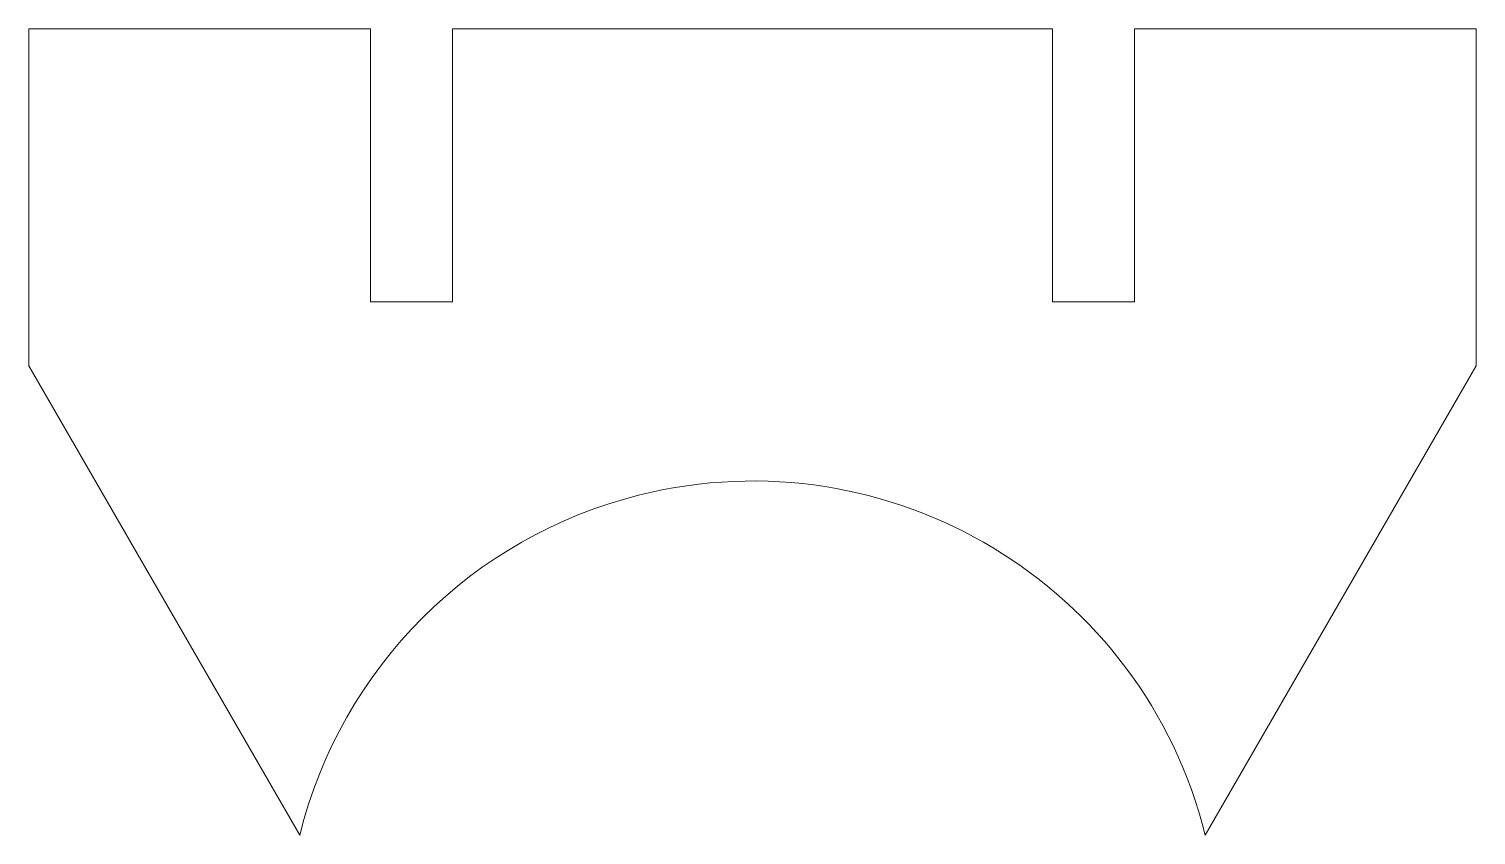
# Model space of a CAD drawing. Header units: millimetres. Extents: x -26.5 to 26.5, y -14.8 to 14.8.
import ezdxf

# ---------------------------------------------------------------- set-up
doc = ezdxf.new("R2010")
doc.units = ezdxf.units.MM
doc.header["$MEASUREMENT"] = 0
doc.layers.add('Layer 1', color=7, linetype='Continuous')

msp = doc.modelspace()

# ---------------------------------------------------------------- linework, layer by layer
at = {"layer": 'Layer 1', "lineweight": 15}
for points in [[(-26.5227, 2.4213), (-26.5227, 2.4213), (-26.5227, 14.7738), (-26.5227, 14.7738)], [(-14, 14.7738), (-14, 14.7738), (-26.5227, 14.7738), (-26.5227, 14.7738)], [(-14, 14.7738), (-14, 14.7738), (-14, 4.7738), (-14, 4.7738)], [(-11, 4.7738), (-11, 4.7738), (-11, 14.7738), (-11, 14.7738)], [(11, 14.7738), (11, 14.7738), (-11, 14.7738), (-11, 14.7738)], [(11, 14.7738), (11, 14.7738), (11, 4.7738), (11, 4.7738)], [(14, 4.7738), (14, 4.7738), (14, 14.7738), (14, 14.7738)], [(26.5227, 14.7738), (26.5227, 14.7738), (14, 14.7738), (14, 14.7738)], [(26.5227, 14.7738), (26.5227, 14.7738), (26.5227, 2.4213), (26.5227, 2.4213)], [(-14, 4.7738), (-14, 4.7738), (-11, 4.7738), (-11, 4.7738)], [(11, 4.7738), (11, 4.7738), (14, 4.7738), (14, 4.7738)], [(-16.595, -14.774), (-16.595, -14.774), (-26.5227, 2.4213), (-26.5227, 2.4213)], [(26.5227, 2.4213), (26.5227, 2.4213), (16.595, -14.774), (16.595, -14.774)]]:
    msp.add_open_spline(points, degree=3, dxfattribs=at)
msp.add_open_spline([(16.595, -14.774), (14.3167, -5.6089), (5.04, -0.0259), (-4.1252, -2.3042), (-4.1252, -2.3042), (-10.2698, -3.8316), (-15.0675, -8.6294), (-16.595, -14.774)], degree=3, knots=[0, 0, 0, 0, 0.3333333, 0.3333333, 0.3333333, 0.3333333, 1, 1, 1, 1], dxfattribs=at)

doc.saveas('drawing.dxf')
